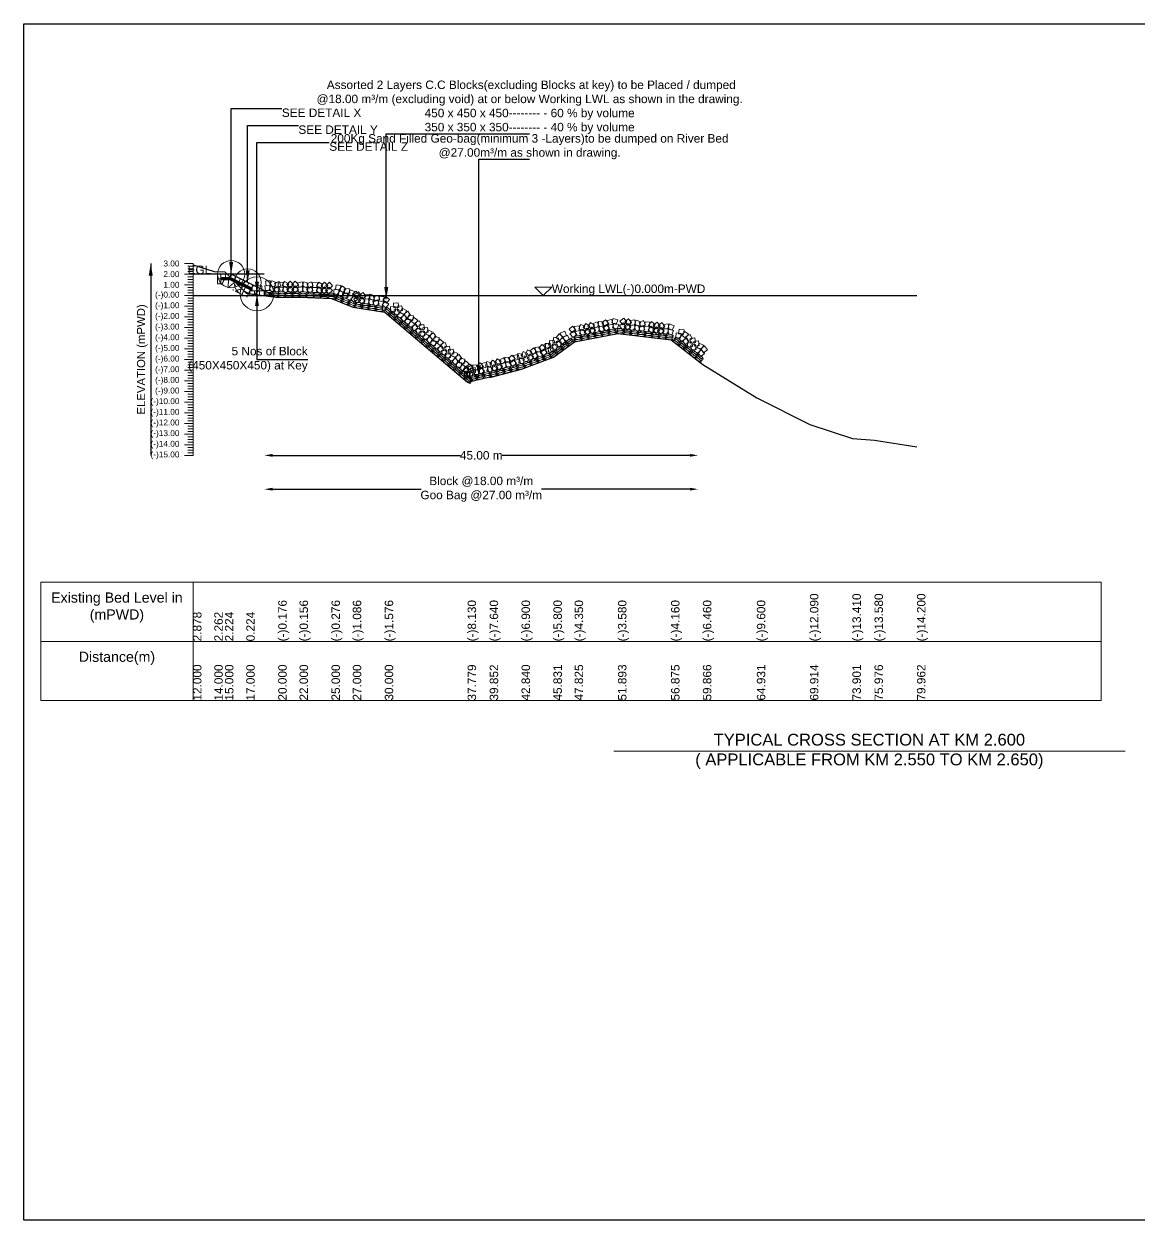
# Model space of a CAD drawing. Header units: inches. Extents: x 89000 to 1304432, y -10828 to 220529.
# Drawn here: x 581460 to 588055, y 172130 to 179201 of the extents above; entities that cross this region are included whole.
import ezdxf

# ---------------------------------------------------------------- set-up
doc = ezdxf.new("R2010")
doc.units = ezdxf.units.IN
doc.header["$LTSCALE"] = 7
doc.header["$MEASUREMENT"] = 0
for name, color, linetype, lineweight in [('Cross section Data Border', 7, 'Continuous', 9), ('Cross Section Labels', 7, 'Continuous', 9), ('Existing_Bed_Level for Xsection', 7, 'Continuous', 25), ('Long Section Labels', 7, 'Continuous', 9)]:
    doc.layers.add(name, color=color, linetype=linetype, lineweight=lineweight)
doc.styles.get("Standard").update_dxf_attribs({"font": 'arial.ttf'})
doc.dimstyles.new('Appron Lebeling Style', dxfattribs={"dimtxt": 50, "dimasz": 50, "dimexe": 0.18, "dimexo": 0.0625, "dimgap": 0.09, "dimtad": 0, "dimtih": 1, "dimtoh": 1, "dimdec": 4, "dimzin": 0, "dimdsep": 46, "dimtxsty": 'Standard', "dimcen": 0.09, "dimse1": 1, "dimse2": 1, "dimadec": 0, "dimazin": 0, "dimtfac": 1, "dimtdec": 4, "dimtofl": 0, "dimtmove": 0, "dimatfit": 3, "dimfxl": 1, "dimtolj": 1, "dimtzin": 0, "dimarcsym": 0})
doc.dimstyles.get("Standard").update_dxf_attribs({"dimtxt": 0.18, "dimasz": 0.18, "dimexe": 0.18, "dimexo": 0.0625, "dimgap": 0.09, "dimtad": 0, "dimtih": 1, "dimtoh": 1, "dimdec": 4, "dimzin": 0, "dimdsep": 46, "dimtxsty": 'Standard', "dimcen": 0.09, "dimadec": 0, "dimazin": 0, "dimtfac": 1, "dimtdec": 4, "dimtofl": 0, "dimtmove": 0, "dimatfit": 3, "dimfxl": 1, "dimtolj": 1, "dimtzin": 0, "dimarcsym": 0})

# ---------------------------------------------------------------- blocks, each defined once
blk = doc.blocks.new('*D50')
at = {"layer": 'Cross Section Labels', "color": 0, "lineweight": -2, "transparency": 16777216}
for p, q in [((582930.5, 176650.2), (584040.7, 176650.2)), ((585398.1, 176650.2), (584287.9, 176650.2))]:
    blk.add_line(p, q, dxfattribs=at)
at = {"layer": 'Cross Section Labels', "color": 0, "transparency": 16777216}
for points in [[(582930.5, 176658.6), (582930.5, 176641.9), (582880.5, 176650.2)], [(585398.1, 176658.6), (585398.1, 176641.9), (585448.1, 176650.2)]]:
    blk.add_solid(points, dxfattribs=at)
at = {"layer": 'Defpoints', "color": 0, "transparency": 16777216}
for p in [(582880.5, 177595.2), (585448.1, 177209.1), (585448.1, 176650.2)]:
    blk.add_point(p, dxfattribs=at)
at = {"layer": 'Cross Section Labels', "color": 0, "transparency": 16777216, "insert": (584164.3, 176650.2), "char_height": 50, "attachment_point": 5}
blk.add_mtext('\\A1;45.00 m', dxfattribs=at)
blk = doc.blocks.new('*D51')
at = {"layer": 'Cross Section Labels', "color": 0, "lineweight": -2, "transparency": 16777216}
for p, q in [((582930.5, 176450.2), (583808.7, 176450.2)), ((585398.1, 176450.2), (584519.9, 176450.2))]:
    blk.add_line(p, q, dxfattribs=at)
at = {"layer": 'Cross Section Labels', "color": 0, "transparency": 16777216}
for points in [[(582930.5, 176458.6), (582930.5, 176441.9), (582880.5, 176450.2)], [(585398.1, 176458.6), (585398.1, 176441.9), (585448.1, 176450.2)]]:
    blk.add_solid(points, dxfattribs=at)
at = {"layer": 'Defpoints', "color": 0, "transparency": 16777216}
for p in [(582880.5, 177595.2), (585448.1, 177209.1), (585448.1, 176450.2)]:
    blk.add_point(p, dxfattribs=at)
at = {"layer": 'Cross Section Labels', "color": 0, "transparency": 16777216, "insert": (584164.3, 176450.2), "char_height": 50, "attachment_point": 5}
blk.add_mtext('\\A1;Block @18.00 m³/m ^JGoo Bag @27.00 m³/m ', dxfattribs=at)

msp = doc.modelspace()

# ---------------------------------------------------------------- linework, layer by layer
msp.add_lwpolyline([(581459.68143, 179200.63194), (591459.68143, 179200.63194), (591459.68143, 172129.63194), (581459.68143, 172129.63194)], close=True)
at = {"layer": 'Cross section Data Border'}
msp.add_lwpolyline([(581559.68143, 175900.63194), (587830.89711, 175900.63194), (587830.89711, 175200.63194), (581559.68143, 175200.63194)], close=True, dxfattribs=at)
for points in [[(582459.68143, 175900.63194), (582459.68143, 175200.63194)], [(581559.68143, 175550.63194), (587830.89711, 175550.63194)]]:
    msp.add_lwpolyline(points, dxfattribs=at)
at = {"layer": 'Cross Section Labels'}
msp.add_lwpolyline([(584531.52055, 177595.23194), (584581.52055, 177645.23194), (584481.52055, 177645.23194)], close=True, dxfattribs=at)
msp.add_lwpolyline([(584947.68143, 174900.63194), (586459.68143, 174900.63194), (587971.68143, 174900.63194)], dxfattribs=at)
for centre, radius in [((582685.22055, 177721.23194), 80), ((582782.87055, 177672.40694), 80), ((582837.99555, 177604.68194), 100)]:
    msp.add_circle(centre, radius, dxfattribs=at)
at = {"layer": 'Existing_Bed_Level for Xsection'}
for points in [[(582459.68143, 177776.54594), (582585.6785, 177737.73794), (582648.68275, 177735.34394), (582774.67981, 177609.34394), (582963.68113, 177584.14394), (583089.68962, 177585.40394), (583278.69093, 177577.84394), (583404.688, 177526.81394), (583593.68931, 177495.94394), (584083.73464, 177083.04194), (584214.33313, 177113.91194), (584214.33313, 177111.39194), (584402.62119, 177160.53194), (584591.00227, 177229.83194), (584716.63273, 177321.18194), (584972.93977, 177369.69194), (585286.8169, 177333.15194), (585475.23305, 177188.25194), (585794.31465, 176990.43194), (586108.23133, 176833.56194), (586359.47004, 176750.40194), (586490.16618, 176739.69194), (586741.26578, 176700.63194)], [(582880.52055, 177721.23194), (582459.68143, 177721.23194)], [(582937.22055, 177595.23194), (582689.2112, 177719.23661), (582685.22055, 177721.23194), (582680.75886, 177721.23194), (582624.05886, 177721.23194)], [(582624.05886, 177702.33194), (582680.75886, 177702.33194), (582809.64555, 177637.8886)], [(582624.05886, 177696.03194), (582679.27163, 177696.03194), (582809.64555, 177630.84498)], [(582624.05886, 177689.73194), (582677.78441, 177689.73194), (582809.64555, 177623.80137)], [(582459.68143, 177595.23194), (586741.26578, 177595.23194)]]:
    msp.add_lwpolyline(points, dxfattribs=at)
at = {"layer": 'Long Section Labels'}
for points in [[(582459.68143, 177784.23194), (582409.68143, 177784.23194)], [(582459.68143, 177768.48194), (582429.68143, 177768.48194)], [(582459.68143, 176650.23194), (582459.68143, 176713.23194), (582459.68143, 176776.23194), (582459.68143, 176839.23194), (582459.68143, 176902.23194), (582459.68143, 176965.23194), (582459.68143, 177028.23194), (582459.68143, 177091.23194), (582459.68143, 177154.23194), (582459.68143, 177217.23194), (582459.68143, 177280.23194), (582459.68143, 177343.23194), (582459.68143, 177406.23194), (582459.68143, 177469.23194), (582459.68143, 177532.23194), (582459.68143, 177595.23194), (582459.68143, 177658.23194), (582459.68143, 177721.23194), (582459.68143, 177784.23194)], [(582459.68143, 177721.23194), (582409.68143, 177721.23194)], [(582459.68143, 177752.73194), (582429.68143, 177752.73194)], [(582459.68143, 177736.98194), (582429.68143, 177736.98194)], [(582459.68143, 177705.48194), (582429.68143, 177705.48194)], [(582459.68143, 177658.23194), (582409.68143, 177658.23194)], [(582459.68143, 177689.73194), (582429.68143, 177689.73194)], [(582459.68143, 177673.98194), (582429.68143, 177673.98194)], [(582459.68143, 177642.48194), (582429.68143, 177642.48194)], [(582459.68143, 177626.73194), (582429.68143, 177626.73194)], [(582459.68143, 177595.23194), (582409.68143, 177595.23194)], [(582459.68143, 177610.98194), (582429.68143, 177610.98194)], [(582459.68143, 177579.48194), (582429.68143, 177579.48194)], [(582459.68143, 177563.73194), (582429.68143, 177563.73194)], [(582459.68143, 177532.23194), (582409.68143, 177532.23194)], [(582459.68143, 177547.98194), (582429.68143, 177547.98194)], [(582459.68143, 177516.48194), (582429.68143, 177516.48194)], [(582459.68143, 177500.73194), (582429.68143, 177500.73194)], [(582459.68143, 177484.98194), (582429.68143, 177484.98194)], [(582459.68143, 177469.23194), (582409.68143, 177469.23194)], [(582459.68143, 177453.48194), (582429.68143, 177453.48194)], [(582459.68143, 177437.73194), (582429.68143, 177437.73194)], [(582459.68143, 177421.98194), (582429.68143, 177421.98194)], [(582459.68143, 177406.23194), (582409.68143, 177406.23194)], [(582459.68143, 177343.23194), (582409.68143, 177343.23194)], [(582459.68143, 177390.48194), (582429.68143, 177390.48194)], [(582459.68143, 177374.73194), (582429.68143, 177374.73194)], [(582459.68143, 177358.98194), (582429.68143, 177358.98194)], [(582459.68143, 177280.23194), (582409.68143, 177280.23194)], [(582459.68143, 177327.48194), (582429.68143, 177327.48194)], [(582459.68143, 177311.73194), (582429.68143, 177311.73194)], [(582459.68143, 177295.98194), (582429.68143, 177295.98194)], [(582459.68143, 177217.23194), (582409.68143, 177217.23194)], [(582459.68143, 177264.48194), (582429.68143, 177264.48194)], [(582459.68143, 177248.73194), (582429.68143, 177248.73194)], [(582459.68143, 177232.98194), (582429.68143, 177232.98194)], [(582459.68143, 177201.48194), (582429.68143, 177201.48194)], [(582459.68143, 177154.23194), (582409.68143, 177154.23194)], [(582459.68143, 177185.73194), (582429.68143, 177185.73194)], [(582459.68143, 177169.98194), (582429.68143, 177169.98194)], [(582459.68143, 177138.48194), (582429.68143, 177138.48194)], [(582459.68143, 177091.23194), (582409.68143, 177091.23194)], [(582459.68143, 177122.73194), (582429.68143, 177122.73194)], [(582459.68143, 177106.98194), (582429.68143, 177106.98194)], [(582459.68143, 177075.48194), (582429.68143, 177075.48194)], [(582459.68143, 177059.73194), (582429.68143, 177059.73194)], [(582459.68143, 177028.23194), (582409.68143, 177028.23194)], [(582459.68143, 177043.98194), (582429.68143, 177043.98194)], [(582459.68143, 177012.48194), (582429.68143, 177012.48194)], [(582459.68143, 176996.73194), (582429.68143, 176996.73194)], [(582459.68143, 176965.23194), (582409.68143, 176965.23194)], [(582459.68143, 176980.98194), (582429.68143, 176980.98194)], [(582459.68143, 176949.48194), (582429.68143, 176949.48194)], [(582459.68143, 176933.73194), (582429.68143, 176933.73194)], [(582459.68143, 176917.98194), (582429.68143, 176917.98194)], [(582459.68143, 176902.23194), (582409.68143, 176902.23194)], [(582459.68143, 176886.48194), (582429.68143, 176886.48194)], [(582459.68143, 176870.73194), (582429.68143, 176870.73194)], [(582459.68143, 176854.98194), (582429.68143, 176854.98194)], [(582459.68143, 176839.23194), (582409.68143, 176839.23194)], [(582459.68143, 176776.23194), (582409.68143, 176776.23194)], [(582459.68143, 176823.48194), (582429.68143, 176823.48194)], [(582459.68143, 176807.73194), (582429.68143, 176807.73194)], [(582459.68143, 176791.98194), (582429.68143, 176791.98194)], [(582459.68143, 176713.23194), (582409.68143, 176713.23194)], [(582459.68143, 176760.48194), (582429.68143, 176760.48194)], [(582459.68143, 176744.73194), (582429.68143, 176744.73194)], [(582459.68143, 176728.98194), (582429.68143, 176728.98194)], [(582459.68143, 176650.23194), (582409.68143, 176650.23194)], [(582459.68143, 176697.48194), (582429.68143, 176697.48194)], [(582459.68143, 176681.73194), (582429.68143, 176681.73194)], [(582459.68143, 176665.98194), (582429.68143, 176665.98194)]]:
    msp.add_lwpolyline(points, dxfattribs=at)
for points in [[(582624.05886, 177721.23194), (582605.15886, 177721.23194), (582605.15886, 177692.88194), (582624.05886, 177692.88194)], [(582652.40886, 177721.23194), (582624.05886, 177721.23194), (582624.05886, 177702.33194), (582652.40886, 177702.33194)], [(582680.75886, 177721.23194), (582652.40886, 177721.23194), (582652.40886, 177702.33194), (582680.75886, 177702.33194)], [(582714.56821, 177706.55811), (582689.2112, 177719.23661), (582680.75886, 177702.33194), (582706.11587, 177689.65343)], [(582739.92522, 177693.8796), (582714.56821, 177706.55811), (582706.11587, 177689.65343), (582731.47288, 177676.97493)], [(582624.05886, 177692.88194), (582605.15886, 177692.88194), (582605.15886, 177664.53194), (582624.05886, 177664.53194)], [(582765.28223, 177681.2011), (582739.92522, 177693.8796), (582731.47288, 177676.97493), (582756.8299, 177664.29642)], [(582790.63924, 177668.52259), (582765.28223, 177681.2011), (582756.8299, 177664.29642), (582782.18691, 177651.61792)], [(582815.99625, 177655.84408), (582790.63924, 177668.52259), (582782.18691, 177651.61792), (582807.54392, 177638.93941)], [(582823.82055, 177623.58194), (582795.47055, 177623.58194), (582795.47055, 177595.23194), (582823.82055, 177595.23194)], [(582837.99555, 177651.93194), (582809.64555, 177651.93194), (582809.64555, 177623.58194), (582837.99555, 177623.58194)], [(582852.17055, 177623.58194), (582823.82055, 177623.58194), (582823.82055, 177595.23194), (582852.17055, 177595.23194)], [(582866.34555, 177651.93194), (582837.99555, 177651.93194), (582837.99555, 177623.58194), (582866.34555, 177623.58194)], [(582880.52055, 177623.58194), (582852.17055, 177623.58194), (582852.17055, 177595.23194), (582880.52055, 177595.23194)], [(582912.91758, 177655.14357), (582884.80478, 177651.48392), (582888.46443, 177623.37112), (582916.57723, 177627.03077)], [(582916.6644, 177683.24488), (582888.5516, 177679.58523), (582892.21125, 177651.47243), (582920.32404, 177655.13208)], [(582947.32702, 177643.14768), (582921.15517, 177654.04523), (582910.25762, 177627.87338), (582936.42947, 177616.97582)], [(582951.07384, 177671.24899), (582924.90198, 177682.14654), (582914.00443, 177655.97469), (582940.17628, 177645.07714)], [(582964.60673, 177650.26694), (582938.39041, 177639.47681), (582949.18053, 177613.26049), (582975.39686, 177624.05061)], [(582968.35355, 177678.36825), (582942.13722, 177667.57813), (582952.92735, 177641.3618), (582979.14367, 177652.15192)], [(582992.29494, 177673.2645), (582963.94636, 177672.98103), (582964.22982, 177644.63245), (582992.57841, 177644.91591)], [(582992.57841, 177644.91591), (582964.22982, 177644.63245), (582964.51329, 177616.28386), (582992.86187, 177616.56733)], [(583025.9183, 177664.62526), (583001.21764, 177678.53928), (582987.30363, 177653.83862), (583012.00429, 177639.9246)], [(583026.20177, 177636.27668), (583001.50111, 177650.19069), (582987.58709, 177625.49003), (583012.28775, 177611.57602)], [(583034.76709, 177679.56096), (583014.91399, 177659.32295), (583035.15201, 177639.46985), (583055.0051, 177659.70787)], [(583035.05055, 177651.21238), (583015.19746, 177630.97436), (583035.43547, 177611.12127), (583055.28857, 177631.35928)], [(583083.35352, 177660.0073), (583063.09971, 177679.84427), (583043.26274, 177659.59045), (583063.51655, 177639.75348)], [(583083.63699, 177631.65871), (583063.38317, 177651.49568), (583043.5462, 177631.24187), (583063.80002, 177611.4049)], [(583104.95755, 177648.51191), (583077.30342, 177642.26918), (583083.54615, 177614.61505), (583111.20028, 177620.85778)], [(583106.09064, 177676.83925), (583078.43651, 177670.59653), (583084.67923, 177642.9424), (583112.33336, 177649.18513)], [(583140.32856, 177639.74819), (583113.2614, 177648.17975), (583104.82983, 177621.11259), (583131.897, 177612.68103)], [(583141.46165, 177668.07554), (583114.39448, 177676.5071), (583105.96292, 177649.43994), (583133.03008, 177641.00838)], [(583156.87618, 177648.4343), (583131.76955, 177635.26694), (583144.93691, 177610.16031), (583170.04354, 177623.32767)], [(583158.00927, 177676.76165), (583132.90263, 177663.59429), (583146.06999, 177638.48766), (583171.17663, 177651.65502)], [(583193.96411, 177641.76135), (583165.63676, 177642.89444), (583164.50367, 177614.56709), (583192.83102, 177613.434)], [(583195.09719, 177670.0887), (583166.76985, 177671.22178), (583165.63676, 177642.89444), (583193.96411, 177641.76135)], [(583227.1139, 177631.45319), (583203.13918, 177646.5838), (583188.00858, 177622.60907), (583211.9833, 177607.47847)], [(583228.24699, 177659.78054), (583204.27226, 177674.91114), (583189.14166, 177650.93642), (583213.11639, 177635.80582)], [(583236.69777, 177645.92819), (583215.85845, 177626.70724), (583235.0794, 177605.86791), (583255.91873, 177625.08886)], [(583237.83086, 177674.25553), (583216.99153, 177655.03458), (583236.21248, 177634.19526), (583257.05181, 177653.41621)], [(583284.24671, 177623.97172), (583265.00917, 177644.79574), (583244.18516, 177625.5582), (583263.4227, 177604.73419)], [(583285.3798, 177652.29907), (583266.14226, 177673.12309), (583245.31824, 177653.88555), (583264.55578, 177633.06153)], [(583323.01097, 177628.58528), (583294.87452, 177632.0584), (583291.40139, 177603.92195), (583319.53784, 177600.44883)], [(583333.65327, 177654.86196), (583305.51682, 177658.33508), (583302.0437, 177630.19863), (583330.18015, 177626.72551)], [(583353.33715, 177608.38049), (583330.71369, 177625.4656), (583313.62857, 177602.84214), (583336.25203, 177585.75702)], [(583363.97946, 177634.65717), (583341.35599, 177651.74228), (583324.27087, 177629.11882), (583346.89434, 177612.0337)], [(583382.48922, 177637.23808), (583354.40945, 177633.33306), (583358.31447, 177605.25329), (583386.39424, 177609.15832)], [(583415.13801, 177618.42057), (583388.86133, 177629.06288), (583378.21903, 177602.7862), (583404.49571, 177592.14389)], [(583371.84691, 177610.9614), (583343.76715, 177607.05638), (583347.67217, 177578.97661), (583375.75194, 177582.88164)], [(583404.49571, 177592.14389), (583378.21903, 177602.7862), (583367.57673, 177576.50952), (583393.85341, 177565.86722)], [(583432.20935, 177571.23645), (583414.76085, 177593.58086), (583392.41645, 177576.13235), (583409.86495, 177553.78795)], [(583442.85165, 177597.51313), (583425.40315, 177619.85753), (583403.05875, 177602.40903), (583420.50725, 177580.06463)], [(583432.98098, 177589.42348), (583409.95865, 177572.87974), (583426.50239, 177549.85742), (583449.52471, 177566.40115)], [(583437.55089, 177617.40273), (583414.52857, 177600.85899), (583431.0723, 177577.83667), (583454.09462, 177594.3804)], [(583477.50653, 177561.847), (583460.94447, 177584.85614), (583437.93533, 177568.29407), (583454.49739, 177545.28493)], [(583482.07645, 177589.82625), (583465.51438, 177612.83539), (583442.50524, 177596.27332), (583459.06731, 177573.26418)], [(583498.38772, 177576.02118), (583470.17962, 177573.18816), (583473.01265, 177544.98006), (583501.22074, 177547.81309)], [(583502.95763, 177604.00043), (583474.74954, 177601.16741), (583477.58256, 177572.95931), (583505.79065, 177575.79234)], [(583532.43028, 177563.02062), (583506.58952, 177574.68156), (583494.92858, 177548.8408), (583520.76934, 177537.17986)], [(583537.0002, 177590.99987), (583511.15943, 177602.66081), (583499.49849, 177576.82005), (583525.33925, 177565.15911)], [(583549.91149, 177569.62969), (583523.38979, 177559.6136), (583533.40587, 177533.09191), (583559.92757, 177543.10799)], [(583554.4814, 177597.60894), (583527.9597, 177587.59285), (583537.97579, 177561.07115), (583564.49749, 177571.08724)], [(583585.91251, 177558.49555), (583557.93326, 177563.06547), (583553.36335, 177535.08622), (583581.3426, 177530.5163)], [(583590.48242, 177586.4748), (583562.50317, 177591.04472), (583557.93326, 177563.06547), (583585.91251, 177558.49555)], [(583617.56251, 177544.23217), (583595.60599, 177562.16631), (583577.67185, 177540.20978), (583599.62837, 177522.27564)], [(583622.13243, 177572.21142), (583600.1759, 177590.14556), (583582.24176, 177568.18903), (583604.19828, 177550.25489)], [(583655.38883, 177530.72148), (583627.14078, 177528.31944), (583629.54282, 177500.07138), (583657.79088, 177502.47343)], [(583673.65609, 177552.40165), (583645.40804, 177549.99961), (583647.81008, 177521.75155), (583676.05814, 177524.1536)], [(583679.48133, 177484.21838), (583677.05679, 177512.46451), (583648.81066, 177510.03997), (583651.2352, 177481.79384)], [(583704.67626, 177485.68358), (583679.0045, 177497.71201), (583666.97607, 177472.04025), (583692.64783, 177460.01182)], [(583697.74859, 177505.89855), (583695.32405, 177534.14468), (583667.07792, 177531.72014), (583669.50246, 177503.47401)], [(583722.94352, 177507.36375), (583697.27176, 177519.39218), (583685.24333, 177493.72042), (583710.91509, 177481.69199)], [(583745.50768, 177478.7496), (583729.29882, 177502.00891), (583706.03951, 177485.80005), (583722.24837, 177462.54074)], [(583727.24042, 177457.06943), (583711.03156, 177480.32874), (583687.77225, 177464.11988), (583703.98111, 177440.86057)], [(583745.63788, 177453.78224), (583717.73166, 177458.77877), (583712.73513, 177430.87255), (583740.64135, 177425.87602)], [(583770.84039, 177425.76659), (583749.16022, 177444.03385), (583730.89296, 177422.35368), (583752.57313, 177404.08642)], [(583763.90514, 177475.46241), (583735.99892, 177480.45894), (583731.00239, 177452.55272), (583758.90861, 177447.55619)], [(583789.10765, 177447.44676), (583767.42748, 177465.71402), (583749.16022, 177444.03385), (583770.84039, 177425.76659)], [(583790.70291, 177397.29472), (583781.045, 177423.94894), (583754.39078, 177414.29103), (583764.04869, 177387.63681)], [(583808.97017, 177418.97489), (583799.31226, 177445.62911), (583772.65804, 177435.9712), (583782.31595, 177409.31698)], [(583825.41728, 177424.53084), (583797.16922, 177422.12879), (583799.57127, 177393.88074), (583827.81932, 177396.28278)], [(584704.9402, 177414.65331), (584683.44161, 177396.17269), (584701.92223, 177374.6741), (584723.42082, 177393.15472)], [(584742.5784, 177416.49956), (584714.72292, 177411.22748), (584719.99499, 177383.372), (584747.85047, 177388.64408)], [(584777.19775, 177413.91746), (584750.43256, 177423.26343), (584741.0866, 177396.49824), (584767.85179, 177387.15227)], [(584783.27758, 177430.17821), (584767.29937, 177406.75985), (584790.71773, 177390.78164), (584806.69594, 177414.2)], [(584834.54845, 177419.48776), (584811.11738, 177435.44731), (584795.15782, 177412.01624), (584818.5889, 177396.05668)], [(584849.32475, 177439.94728), (584823.7854, 177427.6402), (584836.09248, 177402.10085), (584861.63183, 177414.40794)], [(584854.59682, 177412.0918), (584829.05747, 177399.78472), (584841.36456, 177374.24538), (584866.9039, 177386.55246)], [(584885.76069, 177439.36996), (584857.49027, 177441.49273), (584855.3675, 177413.22232), (584883.63792, 177411.09955)], [(584891.03276, 177411.51449), (584862.76235, 177413.63725), (584860.63958, 177385.36684), (584888.90999, 177383.24407)], [(584899.92856, 177451.55782), (584878.42997, 177433.0772), (584896.91059, 177411.57861), (584918.40918, 177430.05923)], [(584905.20063, 177423.70234), (584883.70205, 177405.22172), (584902.18266, 177383.72313), (584923.68125, 177402.20375)], [(584937.56676, 177453.40406), (584909.71128, 177448.13199), (584914.98335, 177420.27651), (584942.83883, 177425.54858)], [(584942.83883, 177425.54858), (584914.98335, 177420.27651), (584920.25542, 177392.42103), (584948.1109, 177397.6931)], [(584972.18611, 177450.82197), (584945.42092, 177460.16794), (584936.07496, 177433.40275), (584962.84015, 177424.05678)], [(584977.45819, 177422.96649), (584950.693, 177432.31246), (584941.34703, 177405.54727), (584968.11222, 177396.2013)], [(585003.80008, 177432.89891), (584981.56302, 177415.31381), (584999.14811, 177393.07675), (585021.38518, 177410.66185)], [(585007.07831, 177461.05873), (584984.84124, 177443.47364), (585002.42634, 177421.23658), (585024.6634, 177438.82167)], [(585049.54685, 177407.39948), (585031.94405, 177429.62253), (585009.721, 177412.01973), (585027.32379, 177389.79668)], [(585052.82507, 177435.5593), (585035.22227, 177457.78236), (585012.99922, 177440.17956), (585030.60202, 177417.95651)], [(585069.75402, 177422.51905), (585041.70607, 177418.39165), (585045.83348, 177390.34371), (585073.88142, 177394.47111)], [(585073.03224, 177450.67888), (585044.9843, 177446.55147), (585049.1117, 177418.50353), (585077.15964, 177422.63094)], [(585104.35849, 177411.09797), (585078.00876, 177421.55808), (585067.54865, 177395.20834), (585093.89839, 177384.74823)], [(585107.63672, 177439.25779), (585081.28698, 177449.7179), (585070.82687, 177423.36817), (585097.17661, 177412.90806)], [(585121.51723, 177418.50406), (585095.48427, 177407.27876), (585106.70957, 177381.2458), (585132.74253, 177392.4711)], [(585124.79545, 177446.66389), (585098.76249, 177435.43859), (585109.98779, 177409.40562), (585136.02075, 177420.63092)], [(585157.99225, 177409.0375), (585129.83242, 177412.31573), (585126.5542, 177384.1559), (585154.71402, 177380.87768)], [(585161.27047, 177437.19733), (585133.11065, 177440.47555), (585129.83242, 177412.31573), (585157.99225, 177409.0375)], [(585190.26477, 177396.24489), (585167.50663, 177413.1502), (585150.60132, 177390.39207), (585173.35946, 177373.48675)], [(585193.543, 177424.40471), (585170.78486, 177441.31003), (585153.87955, 177418.55189), (585176.63768, 177401.64658)], [(585204.19708, 177438.11116), (585181.96002, 177420.52606), (585199.54511, 177398.289), (585221.78218, 177415.87409)], [(585249.94385, 177412.61173), (585232.34105, 177434.83478), (585210.118, 177417.23198), (585227.72079, 177395.00893)], [(585270.15102, 177427.7313), (585242.10307, 177423.6039), (585246.23048, 177395.55595), (585274.27842, 177399.68336)], [(585304.75549, 177416.31022), (585278.40576, 177426.77032), (585267.94565, 177400.42059), (585294.29539, 177389.96048)], [(583807.15002, 177402.85067), (583778.90196, 177400.44862), (583781.30401, 177372.20057), (583809.55206, 177374.60261)], [(583831.24252, 177356.34756), (583828.81798, 177384.5937), (583800.57184, 177382.16916), (583802.99638, 177353.92302)], [(583856.43745, 177357.81277), (583830.76568, 177369.8412), (583818.73725, 177344.16943), (583844.40902, 177332.141)], [(583849.50978, 177378.02773), (583847.08524, 177406.27386), (583818.8391, 177403.84933), (583821.26364, 177375.60319)], [(583874.7047, 177379.49294), (583849.03294, 177391.52136), (583837.00451, 177365.8496), (583862.67628, 177353.82117)], [(583879.0016, 177329.19861), (583862.79275, 177352.45792), (583839.53344, 177336.24907), (583855.74229, 177312.98976)], [(583897.26886, 177350.87878), (583881.06001, 177374.13809), (583857.8007, 177357.92924), (583874.00955, 177334.66993)], [(583915.66633, 177347.59159), (583887.76011, 177352.58813), (583882.76357, 177324.68191), (583910.66979, 177319.68537)], [(584620.71048, 177343.74817), (584592.70605, 177348.16112), (584588.29309, 177320.15669), (584616.29752, 177315.74373)], [(584625.32386, 177368.56042), (584607.49555, 177346.51787), (584629.5381, 177328.68957), (584647.36641, 177350.73212)], [(584641.99642, 177345.63123), (584624.16812, 177323.58867), (584646.21067, 177305.76037), (584664.03897, 177327.80292)], [(584658.51042, 177383.61244), (584632.0453, 177373.4478), (584642.20994, 177346.98268), (584668.67506, 177357.14732)], [(584675.18298, 177360.68324), (584648.71786, 177350.5186), (584658.8825, 177324.05348), (584685.34762, 177334.21812)], [(584710.21227, 177386.79783), (584688.71369, 177368.31721), (584707.19431, 177346.81862), (584728.69289, 177365.29924)], [(584747.85047, 177388.64408), (584719.99499, 177383.372), (584725.26707, 177355.51652), (584753.12255, 177360.7886)], [(584782.46983, 177386.06198), (584755.70464, 177395.40795), (584746.35867, 177368.64276), (584773.12386, 177359.29679)], [(584788.54965, 177402.32273), (584772.57145, 177378.90437), (584795.9898, 177362.92616), (584811.96801, 177386.34452)], [(584839.82052, 177391.63228), (584816.38945, 177407.59183), (584800.4299, 177384.16076), (584823.86097, 177368.2012)], [(585200.91885, 177409.95133), (585178.68179, 177392.36624), (585196.26689, 177370.12917), (585218.50395, 177387.71427)], [(585246.66562, 177384.4519), (585229.06282, 177406.67495), (585206.83977, 177389.07215), (585224.44257, 177366.8491)], [(585266.87279, 177399.57147), (585238.82485, 177395.44407), (585242.95225, 177367.39613), (585271.00019, 177371.52353)], [(585301.47727, 177388.15039), (585275.12753, 177398.6105), (585264.66742, 177372.26076), (585291.01716, 177361.80065)], [(585346.18109, 177370.33628), (585318.07988, 177374.08384), (585314.33231, 177345.98263), (585342.43353, 177342.23506)], [(585363.46373, 177392.80921), (585335.36252, 177396.55678), (585331.61495, 177368.45556), (585359.71617, 177364.708)], [(585372.60743, 177343.47196), (585350.13449, 177360.7546), (585332.85185, 177338.28166), (585355.32479, 177320.99902)], [(585389.89007, 177365.9449), (585367.41713, 177383.22754), (585350.13449, 177360.7546), (585372.60743, 177343.47196)], [(585393.71942, 177315.91383), (585382.88292, 177342.11102), (585356.68573, 177331.27452), (585367.52223, 177305.07733)], [(585411.00206, 177338.38677), (585400.16556, 177364.58395), (585373.96837, 177353.74745), (585384.80487, 177327.55026)], [(585427.18515, 177344.67037), (585399.07225, 177341.01147), (585402.73115, 177312.89857), (585430.84405, 177316.55747)], [(583897.39907, 177325.91142), (583869.49285, 177330.90796), (583864.49631, 177303.00174), (583892.40253, 177298.0052)], [(583922.60157, 177297.89578), (583900.9214, 177316.16304), (583882.65414, 177294.48287), (583904.33431, 177276.21561)], [(583940.86883, 177319.57595), (583919.18866, 177337.84321), (583900.9214, 177316.16304), (583922.60157, 177297.89578)], [(583942.46409, 177269.42391), (583932.80618, 177296.07813), (583906.15196, 177286.42022), (583915.80987, 177259.766)], [(583960.73135, 177291.10408), (583951.07344, 177317.75829), (583924.41922, 177308.10039), (583934.07713, 177281.44617)], [(583958.9112, 177274.97985), (583930.66315, 177272.57781), (583933.06519, 177244.32975), (583961.31325, 177246.7318)], [(583977.17846, 177296.66002), (583948.93041, 177294.25798), (583951.33245, 177266.00992), (583979.58051, 177268.41197)], [(584001.27096, 177250.15691), (583998.84642, 177278.40305), (583970.60029, 177275.97851), (583973.02483, 177247.73238)], [(584464.40209, 177262.81414), (584438.66246, 177274.69665), (584426.77995, 177248.95702), (584452.51958, 177237.07451)], [(584475.60692, 177285.42792), (584452.44332, 177269.08258), (584468.78866, 177245.91898), (584491.95226, 177262.26432)], [(584511.64037, 177290.85947), (584483.4064, 177288.29712), (584485.96875, 177260.06316), (584514.20272, 177262.62551)], [(584523.60742, 177305.21433), (584505.44618, 177283.44528), (584527.21524, 177265.28403), (584545.37648, 177287.05309)], [(584533.39529, 177278.60756), (584515.23405, 177256.83851), (584537.0031, 177238.67726), (584555.16435, 177260.44632)], [(584560.42755, 177313.23437), (584533.82078, 177303.4465), (584543.60865, 177276.83973), (584570.21542, 177286.6276)], [(584571.2437, 177314.19875), (584543.05194, 177311.2076), (584546.04308, 177283.01584), (584574.23485, 177286.00699)], [(584570.21542, 177286.6276), (584543.60865, 177276.83973), (584553.39651, 177250.23296), (584580.00328, 177260.02083)], [(584587.91626, 177291.26956), (584559.7245, 177288.27841), (584562.71565, 177260.08664), (584590.90741, 177263.07779)], [(584569.78976, 177331.49795), (584565.3545, 177303.49704), (584593.35542, 177299.06178), (584597.79067, 177327.06269)], [(584586.46233, 177308.56875), (584582.02707, 177280.56784), (584610.02798, 177276.13258), (584614.46324, 177304.13349)], [(584637.38305, 177320.81897), (584609.37861, 177325.23193), (584604.96566, 177297.22749), (584632.97009, 177292.81454)], [(585409.90251, 177322.19743), (585381.78961, 177318.53853), (585385.44851, 177290.42563), (585413.56141, 177294.08453)], [(585436.04408, 177276.81455), (585432.36279, 177304.92452), (585404.25282, 177301.24324), (585407.9341, 177273.13326)], [(585453.32672, 177299.28749), (585449.64543, 177327.39746), (585421.53546, 177323.71617), (585425.21674, 177295.6062)], [(585461.14864, 177279.40144), (585434.9662, 177290.27351), (585424.09412, 177264.09107), (585450.27657, 177253.21899)], [(585478.43128, 177301.87438), (585452.24884, 177312.74645), (585441.37676, 177286.564), (585467.55921, 177275.69193)], [(585484.96593, 177251.8216), (585467.73634, 177274.33523), (585445.22271, 177257.10563), (585462.4523, 177234.592)], [(585502.24857, 177274.29453), (585485.01898, 177296.80816), (585462.50535, 177279.57857), (585479.73494, 177257.06494)], [(583983.0037, 177228.47675), (583980.57916, 177256.72288), (583952.33303, 177254.29834), (583954.75757, 177226.05221)], [(584008.19863, 177229.94195), (583982.52687, 177241.97038), (583970.49844, 177216.29862), (583996.1702, 177204.27019)], [(584026.46589, 177251.62212), (584000.79413, 177263.65055), (583988.7657, 177237.97879), (584014.43746, 177225.95036)], [(584030.76279, 177201.3278), (584014.55393, 177224.58711), (583991.29462, 177208.37825), (584007.50348, 177185.11894)], [(584049.03005, 177223.00797), (584032.82119, 177246.26728), (584009.56188, 177230.05842), (584025.77074, 177206.79911)], [(584049.16025, 177198.04061), (584021.25403, 177203.03714), (584016.25749, 177175.13092), (584044.16371, 177170.13439)], [(584067.42751, 177219.72078), (584039.52129, 177224.71731), (584034.52475, 177196.81109), (584062.43097, 177191.81456)], [(584092.63002, 177191.70513), (584070.94985, 177209.97239), (584052.68259, 177188.29222), (584074.36276, 177170.02496)], [(584194.9097, 177200.5986), (584167.31998, 177194.07712), (584173.84145, 177166.4874), (584201.43118, 177173.00888)], [(584225.18259, 177196.75322), (584197.84245, 177204.2525), (584190.34317, 177176.91236), (584217.68331, 177169.41308)], [(584230.13956, 177213.39066), (584215.79527, 177188.93736), (584240.24858, 177174.59307), (584254.59286, 177199.04638)], [(584282.02002, 177206.2209), (584257.5553, 177220.54571), (584243.23049, 177196.08099), (584267.69521, 177181.75618)], [(584295.36694, 177227.64031), (584270.72616, 177213.62051), (584284.74595, 177188.97974), (584309.38673, 177202.99953)], [(584302.52601, 177200.20912), (584277.88524, 177186.18932), (584291.90503, 177161.54855), (584316.54581, 177175.56834)], [(584331.75745, 177229.54865), (584303.40809, 177229.73891), (584303.21782, 177201.38955), (584331.56718, 177201.19929)], [(584338.91652, 177202.11746), (584310.56716, 177202.30772), (584310.3769, 177173.95836), (584338.72626, 177173.7681)], [(584345.06134, 177242.67415), (584324.87285, 177222.77069), (584344.7763, 177202.5822), (584364.96479, 177222.48566)], [(584352.22042, 177215.24296), (584332.03193, 177195.3395), (584351.93538, 177175.15102), (584372.12387, 177195.05447)], [(584382.48607, 177247.08238), (584355.05488, 177239.92331), (584362.21396, 177212.49212), (584389.64514, 177219.6512)], [(584389.64514, 177219.6512), (584362.21396, 177212.49212), (584369.37303, 177185.06093), (584396.80422, 177192.22001)], [(584408.75202, 177247.87427), (584380.81306, 177252.68438), (584376.00295, 177224.74542), (584403.94191, 177219.93531)], [(584418.53989, 177221.2675), (584390.60093, 177226.07761), (584385.79082, 177198.13865), (584413.72977, 177193.32854)], [(584412.07068, 177264.91429), (584400.16767, 177239.18414), (584425.89783, 177227.28113), (584437.80083, 177253.01129)], [(584421.85855, 177238.30752), (584409.95554, 177212.57737), (584435.6857, 177200.67436), (584447.5887, 177226.40452)], [(584474.18996, 177236.20737), (584448.45033, 177248.08988), (584436.56782, 177222.35025), (584462.30745, 177210.46774)], [(584485.39479, 177258.82115), (584462.23119, 177242.47581), (584478.57653, 177219.31221), (584501.74013, 177235.65755)], [(584521.42824, 177264.2527), (584493.19427, 177261.69035), (584495.75662, 177233.45639), (584523.99059, 177236.01874)], [(584074.36276, 177170.02496), (584052.68259, 177188.29222), (584034.41533, 177166.61205), (584056.0955, 177148.34479)], [(584093.52372, 177162.07625), (584069.39753, 177176.96414), (584054.50964, 177152.83795), (584078.63583, 177137.95006)], [(584094.22527, 177141.55309), (584084.56736, 177168.20731), (584057.91315, 177158.5494), (584067.57106, 177131.89518)], [(584100.0452, 177134.48652), (584075.91901, 177149.37442), (584061.03111, 177125.24823), (584085.1573, 177110.36033)], [(584112.49253, 177163.23326), (584102.83462, 177189.88748), (584076.18041, 177180.22957), (584085.83832, 177153.57535)], [(584107.36342, 177183.18061), (584082.40437, 177169.73559), (584095.84939, 177144.77654), (584120.80844, 177158.22156)], [(584110.67239, 177147.10904), (584082.42433, 177144.70699), (584084.82637, 177116.45894), (584113.07443, 177118.86098)], [(584113.8849, 177155.59088), (584088.92585, 177142.14587), (584102.37086, 177117.18682), (584127.32991, 177130.63183)], [(584128.93965, 177168.78921), (584100.69159, 177166.38716), (584103.09363, 177138.13911), (584131.34169, 177140.54115)], [(584143.78838, 177184.24514), (584115.45104, 177185.09231), (584114.60387, 177156.75497), (584142.94121, 177155.9078)], [(584150.30986, 177156.65541), (584121.97252, 177157.50258), (584121.12535, 177129.16524), (584149.46269, 177128.31807)], [(584157.39287, 177197.05881), (584136.74857, 177177.62854), (584156.17883, 177156.98424), (584176.82314, 177176.41451)], [(584163.91434, 177169.46909), (584143.27004, 177150.03882), (584162.70031, 177129.39452), (584183.34461, 177148.82478)], [(584201.43118, 177173.00888), (584173.84145, 177166.4874), (584180.36293, 177138.89768), (584207.95265, 177145.41915)], [(584232.34167, 177169.32203), (584205.00153, 177176.82131), (584197.50224, 177149.48117), (584224.84238, 177141.98189)], [(584237.29864, 177185.95947), (584222.95435, 177161.50617), (584247.40765, 177147.16189), (584261.75194, 177171.61519)], [(584289.1791, 177178.78971), (584264.71438, 177193.11452), (584250.38957, 177168.6498), (584274.85429, 177154.32499)]]:
    msp.add_lwpolyline(points, close=True, dxfattribs=at)
for centre, major_axis in [((582904.84169, 177619.00109), (20.78248, -2.77098)), ((582902.01076, 177597.76899), (20.78248, -2.77098)), ((582903.42623, 177608.38504), (20.78248, -2.77098)), ((582943.57573, 177592.22703), (20.78248, -2.77098)), ((582944.99119, 177602.84308), (20.78248, -2.77098)), ((582946.40666, 177613.45913), (20.78248, -2.77098)), ((582984.34784, 177611.12693), (20.96535, 0.20964)), ((582984.45493, 177600.41746), (20.96535, 0.20964)), ((582984.56202, 177589.708), (20.96535, 0.20964)), ((583026.27855, 177611.54621), (20.96535, 0.20964)), ((583026.38564, 177600.83674), (20.96535, 0.20964)), ((583026.49272, 177590.12728), (20.96535, 0.20964)), ((583068.20925, 177611.96549), (20.96535, 0.20964)), ((583068.31634, 177601.25602), (20.96535, 0.20964)), ((583068.42343, 177590.54656), (20.96535, 0.20964)), ((583110.60618, 177589.92656), (20.94965, -0.83798)), ((583111.03424, 177600.62801), (20.94965, -0.83798)), ((583111.46229, 177611.32945), (20.94965, -0.83798)), ((583152.50548, 177588.2506), (20.94965, -0.83798)), ((583152.93353, 177598.95205), (20.94965, -0.83798)), ((583153.36159, 177609.65349), (20.94965, -0.83798)), ((583194.40477, 177586.57464), (20.94965, -0.83798)), ((583194.83283, 177597.27609), (20.94965, -0.83798)), ((583195.26088, 177607.97753), (20.94965, -0.83798)), ((583236.30407, 177584.89868), (20.94965, -0.83798)), ((583236.73212, 177595.60012), (20.94965, -0.83798)), ((583237.16018, 177606.30157), (20.94965, -0.83798)), ((583278.20336, 177583.22272), (20.94965, -0.83798)), ((583278.63141, 177593.92416), (20.94965, -0.83798)), ((583279.05947, 177604.62561), (20.94965, -0.83798)), ((583318.91646, 177567.32974), (19.43306, -7.87057)), ((583322.93689, 177577.25649), (19.43306, -7.87057)), ((583326.95732, 177587.18324), (19.43306, -7.87057)), ((583357.78259, 177551.5886), (19.43306, -7.87057)), ((583361.80302, 177561.51534), (19.43306, -7.87057)), ((583365.82344, 177571.44209), (19.43306, -7.87057)), ((583400.66915, 177545.77419), (19.43306, -7.87057)), ((583404.68957, 177555.70094), (19.43306, -7.87057)), ((583439.68781, 177548.22713), (20.69221, -3.3797)), ((583396.64872, 177535.84745), (19.43306, -7.87057)), ((583436.23499, 177527.08726), (20.69221, -3.3797)), ((583437.9614, 177537.6572), (20.69221, -3.3797)), ((583477.61941, 177520.32785), (20.69221, -3.3797)), ((583479.34582, 177530.89779), (20.69221, -3.3797)), ((583481.07223, 177541.46773), (20.69221, -3.3797)), ((583519.00382, 177513.56844), (20.69221, -3.3797)), ((583520.73024, 177524.13838), (20.69221, -3.3797)), ((583522.45665, 177534.70832), (20.69221, -3.3797)), ((583560.38824, 177506.80903), (20.69221, -3.3797)), ((583562.11465, 177517.37897), (20.69221, -3.3797)), ((583563.84107, 177527.94891), (20.69221, -3.3797)), ((583602.73444, 177495.32515), (16.03369, -13.50965)), ((583609.6354, 177503.51543), (16.03369, -13.50965)), ((583616.53637, 177511.70572), (16.03369, -13.50965)), ((583634.80182, 177468.30584), (16.03369, -13.50965)), ((583641.70278, 177476.49613), (16.03369, -13.50965)), ((583648.60375, 177484.68641), (16.03369, -13.50965)), ((583666.8692, 177441.28653), (16.03369, -13.50965)), ((583673.77016, 177449.47682), (16.03369, -13.50965)), ((583680.67113, 177457.66711), (16.03369, -13.50965)), ((583698.93658, 177414.26723), (16.03369, -13.50965)), ((583705.83754, 177422.45751), (16.03369, -13.50965)), ((583712.7385, 177430.6478), (16.03369, -13.50965)), ((583744.80588, 177403.62849), (16.03369, -13.50965)), ((583731.00395, 177387.24792), (16.03369, -13.50965)), ((583737.90492, 177395.43821), (16.03369, -13.50965)), ((583763.07133, 177360.22862), (16.03369, -13.50965)), ((583769.9723, 177368.4189), (16.03369, -13.50965)), ((583776.87326, 177376.60919), (16.03369, -13.50965)), ((583795.13871, 177333.20931), (16.03369, -13.50965)), ((583802.03968, 177341.3996), (16.03369, -13.50965)), ((583808.94064, 177349.58988), (16.03369, -13.50965)), ((584683.94996, 177330.52224), (16.95741, 12.33029)), ((584732.27969, 177351.3937), (20.60067, 3.89899)), ((584734.27136, 177340.87052), (20.60067, 3.89899)), ((584773.48103, 177359.19168), (20.60067, 3.89899)), ((584775.47271, 177348.6685), (20.60067, 3.89899)), ((584777.46438, 177338.14532), (20.60067, 3.89899)), ((584814.68238, 177366.98966), (20.60067, 3.89899)), ((584816.67406, 177356.46648), (20.60067, 3.89899)), ((584818.66573, 177345.9433), (20.60067, 3.89899)), ((584855.88373, 177374.78764), (20.60067, 3.89899)), ((584857.87541, 177364.26446), (20.60067, 3.89899)), ((584859.86708, 177353.74128), (20.60067, 3.89899)), ((584897.08508, 177382.58562), (20.60067, 3.89899)), ((584899.07676, 177372.06244), (20.60067, 3.89899)), ((584901.06843, 177361.53926), (20.60067, 3.89899)), ((584938.28643, 177390.38361), (20.60067, 3.89899)), ((584940.27811, 177379.86042), (20.60067, 3.89899)), ((584942.26978, 177369.33724), (20.60067, 3.89899)), ((584985.21213, 177373.65442), (20.82575, -2.42443)), ((584986.45057, 177384.29257), (20.82575, -2.42443)), ((584987.68901, 177394.93073), (20.82575, -2.42443)), ((585026.86364, 177368.80556), (20.82575, -2.42443)), ((585028.10208, 177379.44371), (20.82575, -2.42443)), ((585029.34052, 177390.08187), (20.82575, -2.42443)), ((585068.51515, 177363.9567), (20.82575, -2.42443)), ((585069.75359, 177374.59485), (20.82575, -2.42443)), ((585070.99203, 177385.23301), (20.82575, -2.42443)), ((585110.16666, 177359.10784), (20.82575, -2.42443)), ((585111.4051, 177369.74599), (20.82575, -2.42443)), ((585112.64354, 177380.38415), (20.82575, -2.42443)), ((585151.81817, 177354.25898), (20.82575, -2.42443)), ((585153.05661, 177364.89713), (20.82575, -2.42443)), ((585154.29505, 177375.53529), (20.82575, -2.42443)), ((585193.46968, 177349.41012), (20.82575, -2.42443)), ((585194.70812, 177360.04827), (20.82575, -2.42443)), ((585195.94656, 177370.68643), (20.82575, -2.42443)), ((585235.12119, 177344.56126), (20.82575, -2.42443)), ((585236.35963, 177355.19941), (20.82575, -2.42443)), ((585237.59807, 177365.83757), (20.82575, -2.42443)), ((585276.7727, 177339.7124), (20.82575, -2.42443)), ((585278.01114, 177350.35055), (20.82575, -2.42443)), ((585279.24958, 177360.98871), (20.82575, -2.42443)), ((585321.34042, 177326.86816), (16.61998, -12.78147)), ((585327.86942, 177335.35794), (16.61998, -12.78147)), ((583827.20609, 177306.19), (16.03369, -13.50965)), ((583834.10706, 177314.38029), (16.03369, -13.50965)), ((583841.00802, 177322.57058), (16.03369, -13.50965)), ((583859.27347, 177279.1707), (16.03369, -13.50965)), ((583866.17444, 177287.36098), (16.03369, -13.50965)), ((583873.0754, 177295.55127), (16.03369, -13.50965)), ((583898.24181, 177260.34168), (16.03369, -13.50965)), ((583905.14278, 177268.53196), (16.03369, -13.50965)), ((584582.20547, 177256.54051), (16.95741, 12.33029)), ((584616.1203, 177281.20109), (16.95741, 12.33029)), ((584622.41883, 177272.53895), (16.95741, 12.33029)), ((584628.71735, 177263.8768), (16.95741, 12.33029)), ((584650.03513, 177305.86166), (16.95741, 12.33029)), ((584656.33366, 177297.19952), (16.95741, 12.33029)), ((584662.63218, 177288.53738), (16.95741, 12.33029)), ((584690.24849, 177321.8601), (16.95741, 12.33029)), ((584696.54701, 177313.19796), (16.95741, 12.33029)), ((584736.26303, 177330.34734), (20.60067, 3.89899)), ((585314.81143, 177318.37839), (16.61998, -12.78147)), ((585348.0514, 177292.81544), (16.61998, -12.78147)), ((585354.58039, 177301.30522), (16.61998, -12.78147)), ((585361.10939, 177309.79499), (16.61998, -12.78147)), ((585381.29137, 177267.2525), (16.61998, -12.78147)), ((585387.82036, 177275.74227), (16.61998, -12.78147)), ((585394.34936, 177284.23205), (16.61998, -12.78147)), ((585427.58933, 177258.6691), (16.61998, -12.78147)), ((583891.34085, 177252.15139), (16.03369, -13.50965)), ((583923.40823, 177225.13208), (16.03369, -13.50965)), ((583930.30919, 177233.32237), (16.03369, -13.50965)), ((583937.21016, 177241.51266), (16.03369, -13.50965)), ((583955.47561, 177198.11278), (16.03369, -13.50965)), ((583962.37657, 177206.30306), (16.03369, -13.50965)), ((583969.27754, 177214.49335), (16.03369, -13.50965)), ((584001.34492, 177187.47404), (16.03369, -13.50965)), ((584432.40484, 177200.01774), (19.67718, 7.23867)), ((584436.10248, 177189.9663), (19.67718, 7.23867)), ((584471.75921, 177214.49509), (19.67718, 7.23867)), ((584475.45684, 177204.44364), (19.67718, 7.23867)), ((584479.15448, 177194.39219), (19.67718, 7.23867)), ((584511.11357, 177228.97243), (19.67718, 7.23867)), ((584514.81121, 177218.92098), (19.67718, 7.23867)), ((584518.50885, 177208.86954), (19.67718, 7.23867)), ((584550.46794, 177243.44977), (19.67718, 7.23867)), ((584554.16558, 177233.39833), (19.67718, 7.23867)), ((584557.86322, 177223.34688), (19.67718, 7.23867)), ((584588.504, 177247.87837), (16.95741, 12.33029)), ((584594.80252, 177239.21623), (16.95741, 12.33029)), ((585414.53134, 177241.68955), (16.61998, -12.78147)), ((585421.06033, 177250.17933), (16.61998, -12.78147)), ((585447.77131, 177216.12661), (16.61998, -12.78147)), ((585454.3003, 177224.61638), (16.61998, -12.78147)), ((585460.8293, 177233.10616), (16.61998, -12.78147)), ((583987.54299, 177171.09347), (16.03369, -13.50965)), ((583994.44395, 177179.28376), (16.03369, -13.50965)), ((584019.61037, 177144.07417), (16.03369, -13.50965)), ((584026.51133, 177152.26445), (16.03369, -13.50965)), ((584033.4123, 177160.45474), (16.03369, -13.50965)), ((584051.67775, 177117.05486), (16.03369, -13.50965)), ((584058.57871, 177125.24514), (16.03369, -13.50965)), ((584065.47967, 177133.43543), (16.03369, -13.50965)), ((584154.81433, 177127.35611), (20.40413, 4.82299)), ((584195.6226, 177137.00209), (20.40413, 4.82299)), ((584198.08627, 177126.57931), (20.40413, 4.82299)), ((584233.22799, 177143.99501), (20.28689, 5.29453)), ((584235.93253, 177133.63212), (20.28689, 5.29453)), ((584238.63707, 177123.26922), (20.28689, 5.29453)), ((584273.80177, 177154.58408), (20.28689, 5.29453)), ((584276.50631, 177144.22119), (20.28689, 5.29453)), ((584279.21085, 177133.85829), (20.28689, 5.29453)), ((584314.37555, 177165.17315), (20.28689, 5.29453)), ((584317.08009, 177154.81026), (20.28689, 5.29453)), ((584319.78463, 177144.44736), (20.28689, 5.29453)), ((584354.94932, 177175.76222), (20.28689, 5.29453)), ((584357.65386, 177165.39933), (20.28689, 5.29453)), ((584360.3584, 177155.03643), (20.28689, 5.29453)), ((584395.5231, 177186.35129), (20.28689, 5.29453)), ((584398.22764, 177175.9884), (20.28689, 5.29453)), ((584400.93218, 177165.6255), (20.28689, 5.29453)), ((584439.80012, 177179.91485), (19.67718, 7.23867)), ((584083.74512, 177090.03555), (16.03369, -13.50965)), ((584090.64609, 177098.22584), (16.03369, -13.50965)), ((584097.54705, 177106.41612), (16.03369, -13.50965)), ((584114.00607, 177117.71012), (20.40413, 4.82299)), ((584116.46974, 177107.28734), (20.40413, 4.82299)), ((584118.9334, 177096.86455), (20.40413, 4.82299)), ((584157.278, 177116.93332), (20.40413, 4.82299)), ((584159.74167, 177106.51054), (20.40413, 4.82299)), ((584200.54994, 177116.15652), (20.40413, 4.82299))]:
    msp.add_ellipse(centre, major_axis=major_axis, ratio=0.255, dxfattribs=at)

# ---------------------------------------------------------------- texts
at = {"layer": 'Cross section Data Border', "char_height": 60, "width": 800, "attachment_point": 5}
for s, insert in [('Existing Bed Level in (mPWD)', (582009.68143, 175750.63194)), ('Distance(m)', (582009.68143, 175450.63194))]:
    msp.add_mtext(s, dxfattribs=dict(at, insert=insert))
at = {"layer": 'Cross Section Labels'}
for s, insert, char_height, attachment_point in [(' Assorted 2 Layers C.C Blocks(excluding Blocks at key) to be Placed / dumped^J@18.00 m³/m (excluding void) at or below Working LWL as shown in the drawing.^J450 x 450 x 450-------- - 60 % by volume^J350 x 350 x 350-------- - 40 % by volume', (584450.56712, 178550.63194), 50, 8), ('SEE DETAIL X', (582985.22055, 178700.63194), 50, 1), ('SEE DETAIL Y', (583082.87055, 178600.63194), 50, 1), ('200Kg Sand Filled Geo-bag(minimum 3 -Layers)to be dumped on River Bed^J@27.00m³/m as shown in drawing.', (584450.56712, 178400.63194), 50, 8), ('SEE DETAIL Z', (583265.57055, 178500.63194), 50, 1), ('EGL', (582567.35886, 177721.23194), 50, 9), ('Working LWL(-)0.000m-PWD', (584581.52055, 177595.23194), 50, 7), ('5 Nos of Block ^J(450X450X450) at Key', (583137.99555, 177217.23194), 50, 6), ('TYPICAL CROSS SECTION AT KM 2.600^J( APPLICABLE FROM KM 2.550 TO KM 2.650)', (586459.68143, 174900.63194), 70, 5)]:
    msp.add_mtext(s, dxfattribs=dict(at, insert=insert, char_height=char_height, attachment_point=attachment_point))
at = {"layer": 'Cross Section Labels', "insert": (582719.95832, 177668.64498), "char_height": 50, "attachment_point": 2, "rotation": 333.434948823}
msp.add_mtext('1V:2H', dxfattribs=at)
at = {"layer": 'Long Section Labels', "char_height": 35, "attachment_point": 6}
for s, insert in [('3.00', (582379.68143, 177784.23194)), ('2.00', (582379.68143, 177721.23194)), ('1.00', (582379.68143, 177658.23194)), ('(-)0.00', (582379.68143, 177595.23194)), ('(-)1.00', (582379.68143, 177532.23194)), ('(-)2.00', (582379.68143, 177469.23194)), ('(-)3.00', (582379.68143, 177406.23194)), ('(-)4.00', (582379.68143, 177343.23194)), ('(-)5.00', (582379.68143, 177280.23194)), ('(-)6.00', (582379.68143, 177217.23194)), ('(-)7.00', (582379.68143, 177154.23194)), ('(-)8.00', (582379.68143, 177091.23194)), ('(-)10.00', (582379.68143, 176965.23194)), ('(-)9.00', (582379.68143, 177028.23194)), ('(-)11.00', (582379.68143, 176902.23194)), ('(-)12.00', (582379.68143, 176839.23194)), ('(-)13.00', (582379.68143, 176776.23194)), ('(-)14.00', (582379.68143, 176713.23194)), ('(-)15.00', (582379.68143, 176650.23194))]:
    msp.add_mtext(s, dxfattribs=dict(at, insert=insert))
at = {"layer": 'Long Section Labels', "rotation": 90}
for s, insert, char_height, attachment_point in [('ELEVATION (mPWD)', (582159.68143, 177217.23194), 48, 5), ('(-)0.176', (582963.68113, 175550.63194), 50, 1), ('(-)0.156', (583089.68962, 175550.63194), 50, 1), ('(-)0.276', (583278.69093, 175550.63194), 50, 1), ('(-)1.086', (583404.688, 175550.63194), 50, 1), ('(-)1.576', (583593.68931, 175550.63194), 50, 1), ('(-)8.130', (584083.73464, 175550.63194), 50, 1), ('(-)7.640', (584214.33313, 175550.63194), 50, 1), ('(-)6.900', (584402.62119, 175550.63194), 50, 1), ('(-)5.800', (584591.00227, 175550.63194), 50, 1), ('(-)4.350', (584716.63273, 175550.63194), 50, 1), ('(-)3.580', (584972.93977, 175550.63194), 50, 1), ('(-)4.160', (585286.8169, 175550.63194), 50, 1), ('(-)6.460', (585475.23305, 175550.63194), 50, 1), ('(-)9.600', (585794.31465, 175550.63194), 50, 1), ('(-)12.090', (586108.23133, 175550.63194), 50, 1), ('(-)13.410', (586359.47004, 175550.63194), 50, 1), ('(-)13.580', (586490.16618, 175550.63194), 50, 1), ('(-)14.200', (586741.26578, 175550.63194), 50, 1), ('2.878', (582459.68143, 175550.63194), 50, 1), ('2.262', (582585.6785, 175550.63194), 50, 1), ('2.224', (582648.68275, 175550.63194), 50, 1), ('0.224', (582774.67981, 175550.63194), 50, 1), ('12.000', (582459.68143, 175200.63194), 50, 1), ('14.000', (582585.6785, 175200.63194), 50, 1), ('15.000', (582648.68275, 175200.63194), 50, 1), ('17.000', (582774.67981, 175200.63194), 50, 1), ('20.000', (582963.68113, 175200.63194), 50, 1), ('22.000', (583089.68962, 175200.63194), 50, 1), ('25.000', (583278.69093, 175200.63194), 50, 1), ('27.000', (583404.688, 175200.63194), 50, 1), ('30.000', (583593.68931, 175200.63194), 50, 1), ('37.779', (584083.73464, 175200.63194), 50, 1), ('39.852', (584214.33313, 175200.63194), 50, 1), ('39.852', (584214.33313, 175200.63194), 50, 1), ('42.840', (584402.62119, 175200.63194), 50, 1), ('45.831', (584591.00227, 175200.63194), 50, 1), ('47.825', (584716.63273, 175200.63194), 50, 1), ('51.893', (584972.93977, 175200.63194), 50, 1), ('56.875', (585286.8169, 175200.63194), 50, 1), ('59.866', (585475.23305, 175200.63194), 50, 1), ('64.931', (585794.31465, 175200.63194), 50, 1), ('69.914', (586108.23133, 175200.63194), 50, 1), ('73.901', (586359.47004, 175200.63194), 50, 1), ('75.976', (586490.16618, 175200.63194), 50, 1), ('79.962', (586741.26578, 175200.63194), 50, 1)]:
    msp.add_mtext(s, dxfattribs=dict(at, insert=insert, char_height=char_height, attachment_point=attachment_point))

# ---------------------------------------------------------------- dimensions: what is measured, and where the dimension line sits
at = {"layer": 'Cross Section Labels'}
for base, text, picture, middle in [((585448.10248, 176650.23194), '45.00 m', '*D50', (584164.31151, 176650.23194)), ((585448.10248, 176450.23194), 'Block @18.00 m³/m ^JGoo Bag @27.00 m³/m ', '*D51', (584164.31151, 176450.23194))]:
    dim = msp.add_linear_dim(base=base, p1=(582880.52055, 177595.23194), p2=(585448.10248, 177209.1165), text=text, dimstyle='Appron Lebeling Style', dxfattribs=at)
    dim.commit()
    dim.dimension.update_dxf_attribs({"geometry": picture, "text_midpoint": middle})

# ---------------------------------------------------------------- leaders
at = {"layer": 'Cross Section Labels', "annotation_type": 0, "has_hookline": 1}
for points, hookline_direction, text_width in [([(582685.22055, 177721.23194), (582685.22055, 178700.63194), (582985.13055, 178700.63194)], 0, 466.13233), ([(582782.87055, 177672.40694), (582782.87055, 178600.63194), (583082.78055, 178600.63194)], 0, 466.03001), ([(583602.57706, 177572.58779), (583602.57706, 178550.63194), (584450.47712, 178550.63194)], 0, 2510.77763), ([(582837.99555, 177604.68194), (582837.99555, 178500.63194), (583265.48055, 178500.63194)], 0, 460.91405), ([(584150.56712, 177109.61143), (584150.56712, 178400.63194), (584450.47712, 178400.63194)], 0, 2345.7367), ([(582837.99555, 177604.68194), (582837.99555, 177217.23194), (583138.08555, 177217.23194)], 1, 701.90996)]:
    msp.add_leader(points, dimstyle='Standard', override={"dimasz": 72}, dxfattribs=dict(at, hookline_direction=hookline_direction, text_width=text_width))
at = {"layer": 'Long Section Labels'}
msp.add_leader([(582209.68143, 177784.23194), (582209.68143, 176650.23194)], dimstyle='Standard', override={"dimasz": 72}, dxfattribs=at)

doc.saveas('drawing.dxf')
